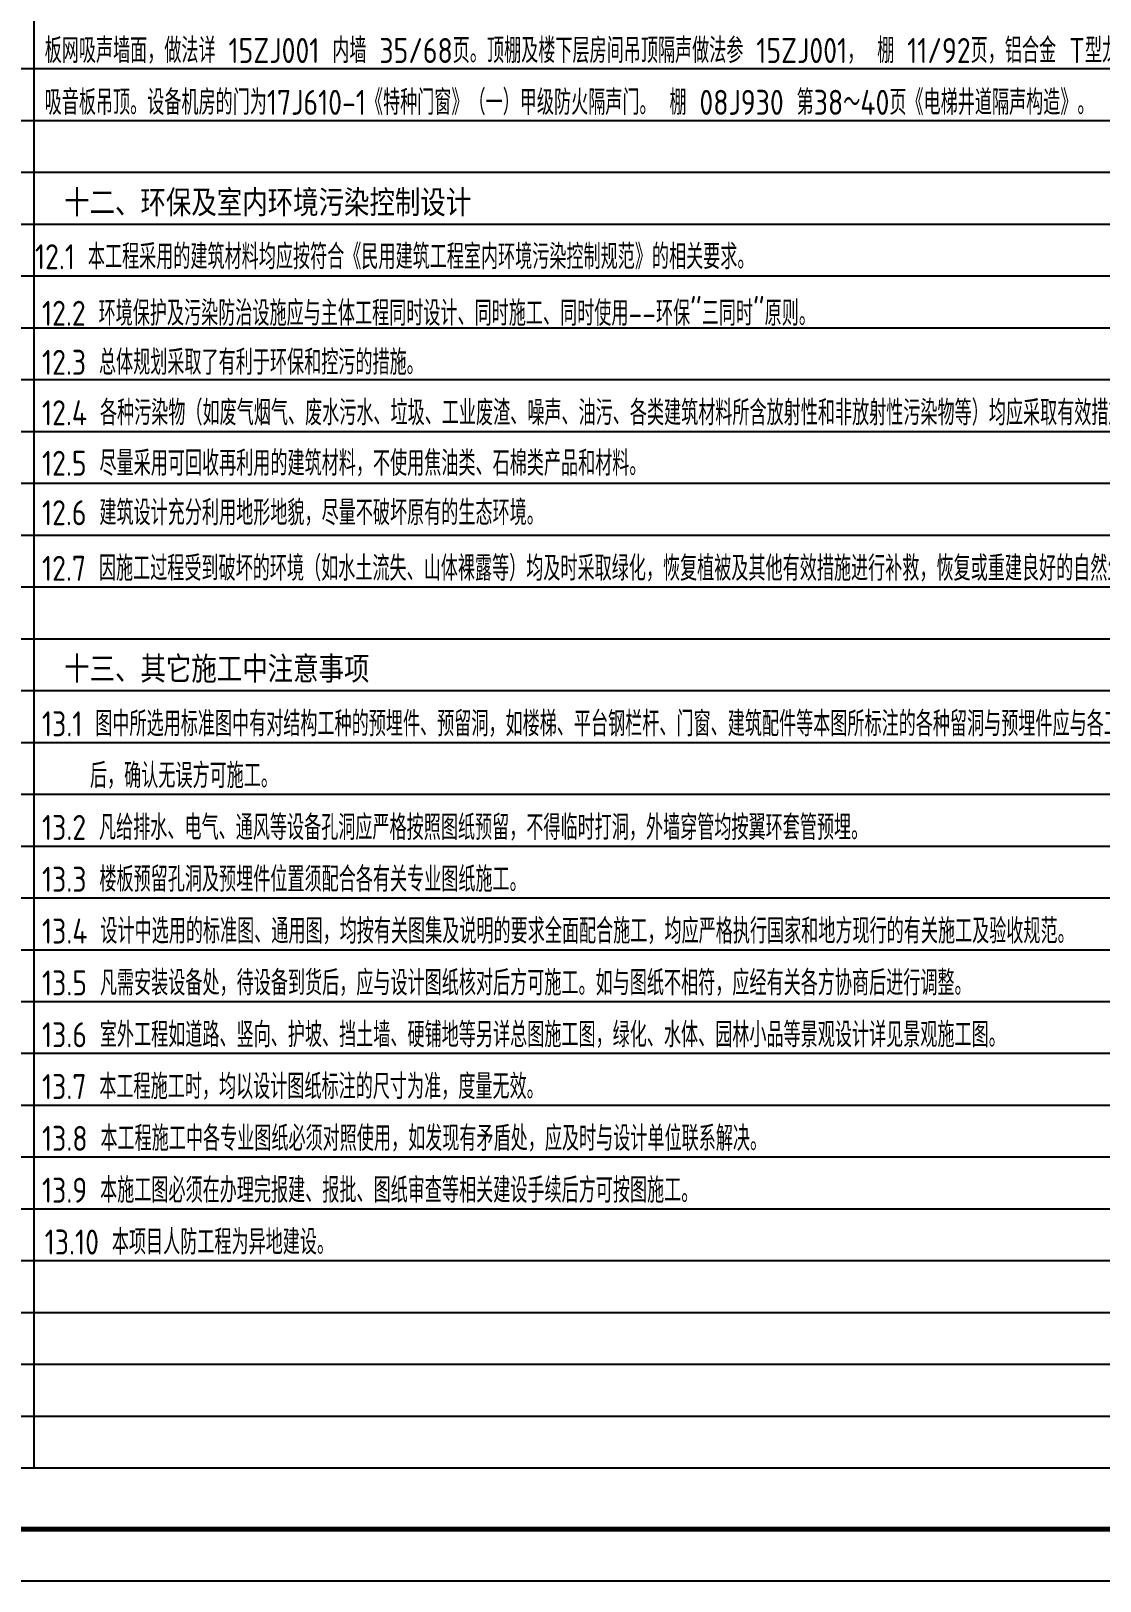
# Model space of a CAD drawing. Extents: x -737978 to 768813, y -372247 to 1140308.
# Drawn here: x -300966 to -280337, y -43903 to -13994 of the extents above; entities that cross this region are included whole.
import ezdxf

# ---------------------------------------------------------------- set-up
doc = ezdxf.new("R2010")
doc.units = 0
doc.header["$LTSCALE"] = 1000
doc.header["$MEASUREMENT"] = 0
for name, color, linetype in [('A-ANNO-TEXT', 7, 'CONTINUOUS'), ('ANNO-TEXT', 33, 'CONTINUOUS'), ('PUB_TITLE', 4, 'CONTINUOUS'), ('TK', 8, 'CONTINUOUS')]:
    doc.layers.add(name, color=color, linetype=linetype)
doc.styles.add('A-单线字', font='GBENOR', dxfattribs={"bigfont": 'GBCBIG'})
doc.styles.add('黑体chengyun', font='simhei_0.ttf', dxfattribs={"width": 0.8})

msp = doc.modelspace()

# ---------------------------------------------------------------- linework, layer by layer
at = {"layer": 'PUB_TITLE'}
msp.add_lwpolyline([(-352457.6, -43902.5), (-268357.6, -43902.5), (-268357.6, 15497.5), (-352457.6, 15497.5)], close=True, dxfattribs=at)
at = {"layer": 'PUB_TITLE', "const_width": 100}
msp.add_lwpolyline([(-349957.6, -42902.5), (-269357.6, -42902.5), (-269357.6, 14497.5), (-349957.6, 14497.5)], close=True, dxfattribs=at)
at = {"layer": 'TK'}
for p, q in [((-349457.6, -14720.7), (-277958.7, -14720.7)), ((-349457.6, -14720.7), (-277958.7, -14720.7)), ((-349457.6, -15720.7), (-277958.7, -15720.7)), ((-349457.6, -15720.7), (-277958.7, -15720.7)), ((-349457.6, -16720.7), (-277958.7, -16720.7)), ((-349457.6, -16720.7), (-277958.7, -16720.7)), ((-349457.6, -17720.7), (-277958.7, -17720.7)), ((-349457.6, -17720.7), (-277958.7, -17720.7)), ((-349457.6, -18720.7), (-277958.7, -18720.7)), ((-349457.6, -18720.7), (-277958.7, -18720.7)), ((-349457.6, -19720.7), (-277958.7, -19720.7)), ((-349457.6, -19720.7), (-277958.7, -19720.7)), ((-349457.6, -20720.7), (-277958.7, -20720.7)), ((-349457.6, -20720.7), (-277958.7, -20720.7)), ((-349457.6, -21720.7), (-277958.7, -21720.7)), ((-349457.6, -21720.7), (-277958.7, -21720.7)), ((-349457.6, -22720.7), (-277958.7, -22720.7)), ((-349457.6, -22720.7), (-277958.7, -22720.7)), ((-349457.6, -23720.7), (-277958.7, -23720.7)), ((-349457.6, -23720.7), (-277958.7, -23720.7)), ((-349457.6, -24720.7), (-277958.7, -24720.7)), ((-349457.6, -24720.7), (-277958.7, -24720.7)), ((-349457.6, -25720.7), (-277958.7, -25720.7)), ((-349457.6, -25720.7), (-277958.7, -25720.7)), ((-349457.6, -26720.7), (-277958.7, -26720.7)), ((-349457.6, -26720.7), (-277958.7, -26720.7)), ((-349457.6, -27720.7), (-277958.7, -27720.7)), ((-349457.6, -27720.7), (-277958.7, -27720.7)), ((-349457.6, -28720.7), (-277958.7, -28720.7)), ((-349457.6, -28720.7), (-277958.7, -28720.7)), ((-349457.6, -29720.7), (-277958.7, -29720.7)), ((-349457.6, -29720.7), (-277958.7, -29720.7)), ((-349457.6, -30720.7), (-277958.7, -30720.7)), ((-349457.6, -30720.7), (-277958.7, -30720.7)), ((-349457.6, -31720.7), (-277958.7, -31720.7)), ((-349457.6, -31720.7), (-277958.7, -31720.7)), ((-349457.6, -32720.7), (-277958.7, -32720.7)), ((-349457.6, -32720.7), (-277958.7, -32720.7)), ((-349457.6, -33720.7), (-277958.7, -33720.7)), ((-349457.6, -33720.7), (-277958.7, -33720.7)), ((-349457.6, -34720.7), (-277958.7, -34720.7)), ((-349457.6, -34720.7), (-277958.7, -34720.7)), ((-349457.6, -35720.7), (-277958.7, -35720.7)), ((-349457.6, -35720.7), (-277958.7, -35720.7)), ((-349457.6, -36720.7), (-277958.7, -36720.7)), ((-349457.6, -36720.7), (-277958.7, -36720.7)), ((-349457.6, -37720.7), (-277958.7, -37720.7)), ((-349457.6, -37720.7), (-277958.7, -37720.7)), ((-349457.6, -38720.7), (-277958.7, -38720.7)), ((-349457.6, -38720.7), (-277958.7, -38720.7)), ((-349457.6, -39720.7), (-277958.7, -39720.7)), ((-349457.6, -39720.7), (-277958.7, -39720.7)), ((-349457.6, -40720.7), (-277958.7, -40720.7)), ((-349457.6, -40720.7), (-277958.7, -40720.7)), ((-349457.6, -41720.7), (-277958.7, -41720.7)), ((-349457.6, -41720.7), (-277958.7, -41720.7))]:
    msp.add_line(p, q, dxfattribs=at)
msp.add_lwpolyline([(-300910, 12279.3), (-300910, -41720.7)], dxfattribs=at)
msp.add_lwpolyline([(-300910, 12279.3), (-300910, -41720.7)], dxfattribs=at)

# ---------------------------------------------------------------- texts
at = {"layer": 'A-ANNO-TEXT', "style": 'A-单线字', "width": 0.95}
for s, p in [('板网吸声墙面，做法详 15ZJ001 内墙 35/68页。顶棚及楼下层房间吊顶隔声做法参 15ZJ001， 棚 11/92页，铝合金 T型龙骨玻璃装饰', (-300702.4, -14612)), ('吸音板吊顶。设备机房的门为17J610-1《特种门窗》（一）甲级防火隔声门。 棚 08J930 第38～40页《电梯井道隔声构造》。  ', (-300702.4, -15612)), ('12.1 本工程采用的建筑材料均应按符合《民用建筑工程室内环境污染控制规范》的相关要求。', (-300889.9, -18590.3)), ('12.2 环境保护及污染防治设施应与主体工程同时设计、同时施工、同时使用--环保"三同时"原则。', (-300754.4, -19681.7)), ('12.3 总体规划采取了有利于环保和控污的措施。', (-300754.4, -20628.5)), ('12.4 各种污染物（如废气烟气、废水污水、垃圾、工业废渣、噪声、油污、各类建筑材料所含放射性和非放射性污染物等）均应采取有效措施防治并达标。', (-300754.4, -21602.1)), ('12.5 尽量采用可回收再利用的建筑材料，不使用焦油类、石棉类产品和材料。', (-300754.4, -22576.3)), ('12.6 建筑设计充分利用地形地貌，尽量不破坏原有的生态环境。', (-300754.4, -23530.3)), ('12.7 因施工过程受到破坏的环境（如水土流失、山体裸露等）均及时采取绿化，恢复植被及其他有效措施进行补救，恢复或重建良好的自然生态系统。', (-300754.4, -24603.3)), ('13.1 图中所选用标准图中有对结构工种的预埋件、预留洞，如楼梯、平台钢栏杆、门窗、建筑配件等本图所标注的各种留洞与预埋件应与各工种密切配合', (-300754.4, -27603.3)), ('后，确认无误方可施工。', (-299828.8, -28603.3)), ('13.2 凡给排水、电气、通风等设备孔洞应严格按照图纸预留，不得临时打洞，外墙穿管均按翼环套管预埋。', (-300754.4, -29603.3)), ('13.3 楼板预留孔洞及预埋件位置须配合各有关专业图纸施工。', (-300754.4, -30603.3)), ('13.4 设计中选用的标准图、通用图，均按有关图集及说明的要求全面配合施工，均应严格执行国家和地方现行的有关施工及验收规范。', (-300754.4, -31603.3)), ('13.5 凡需安装设备处，待设备到货后，应与设计图纸核对后方可施工。如与图纸不相符，应经有关各方协商后进行调整。', (-300754.4, -32603.3)), ('13.6 室外工程如道路、竖向、护坡、挡土墙、硬铺地等另详总图施工图，绿化、水体、园林小品等景观设计详见景观施工图。', (-300754.4, -33603.3)), ('13.7 本工程施工时，均以设计图纸标注的尺寸为准，度量无效。', (-300754.4, -34603.3)), ('13.8 本工程施工中各专业图纸必须对照使用，如发现有矛盾处，应及时与设计单位联系解决。', (-300754.4, -35603.3)), ('13.9 本施工图必须在办理完报建、报批、图纸审查等相关建设手续后方可按图施工。', (-300754.4, -36603.3)), ('13.10 本项目人防工程为异地建设。', (-300702.4, -37603.3))]:
    msp.add_text(s, height=482.27, rotation=359.99977, dxfattribs=at).set_placement(p)
at = {"layer": 'ANNO-TEXT', "color": 7, "style": '黑体chengyun', "width": 0.8}
for s, p in [('十二、环保及室内环境污染控制设计', (-300327.5, -17520.2)), ('十三、其它施工中注意事项', (-300327.5, -26520.2))]:
    msp.add_text(s, height=450, dxfattribs=at).set_placement(p)

doc.saveas('drawing.dxf')
